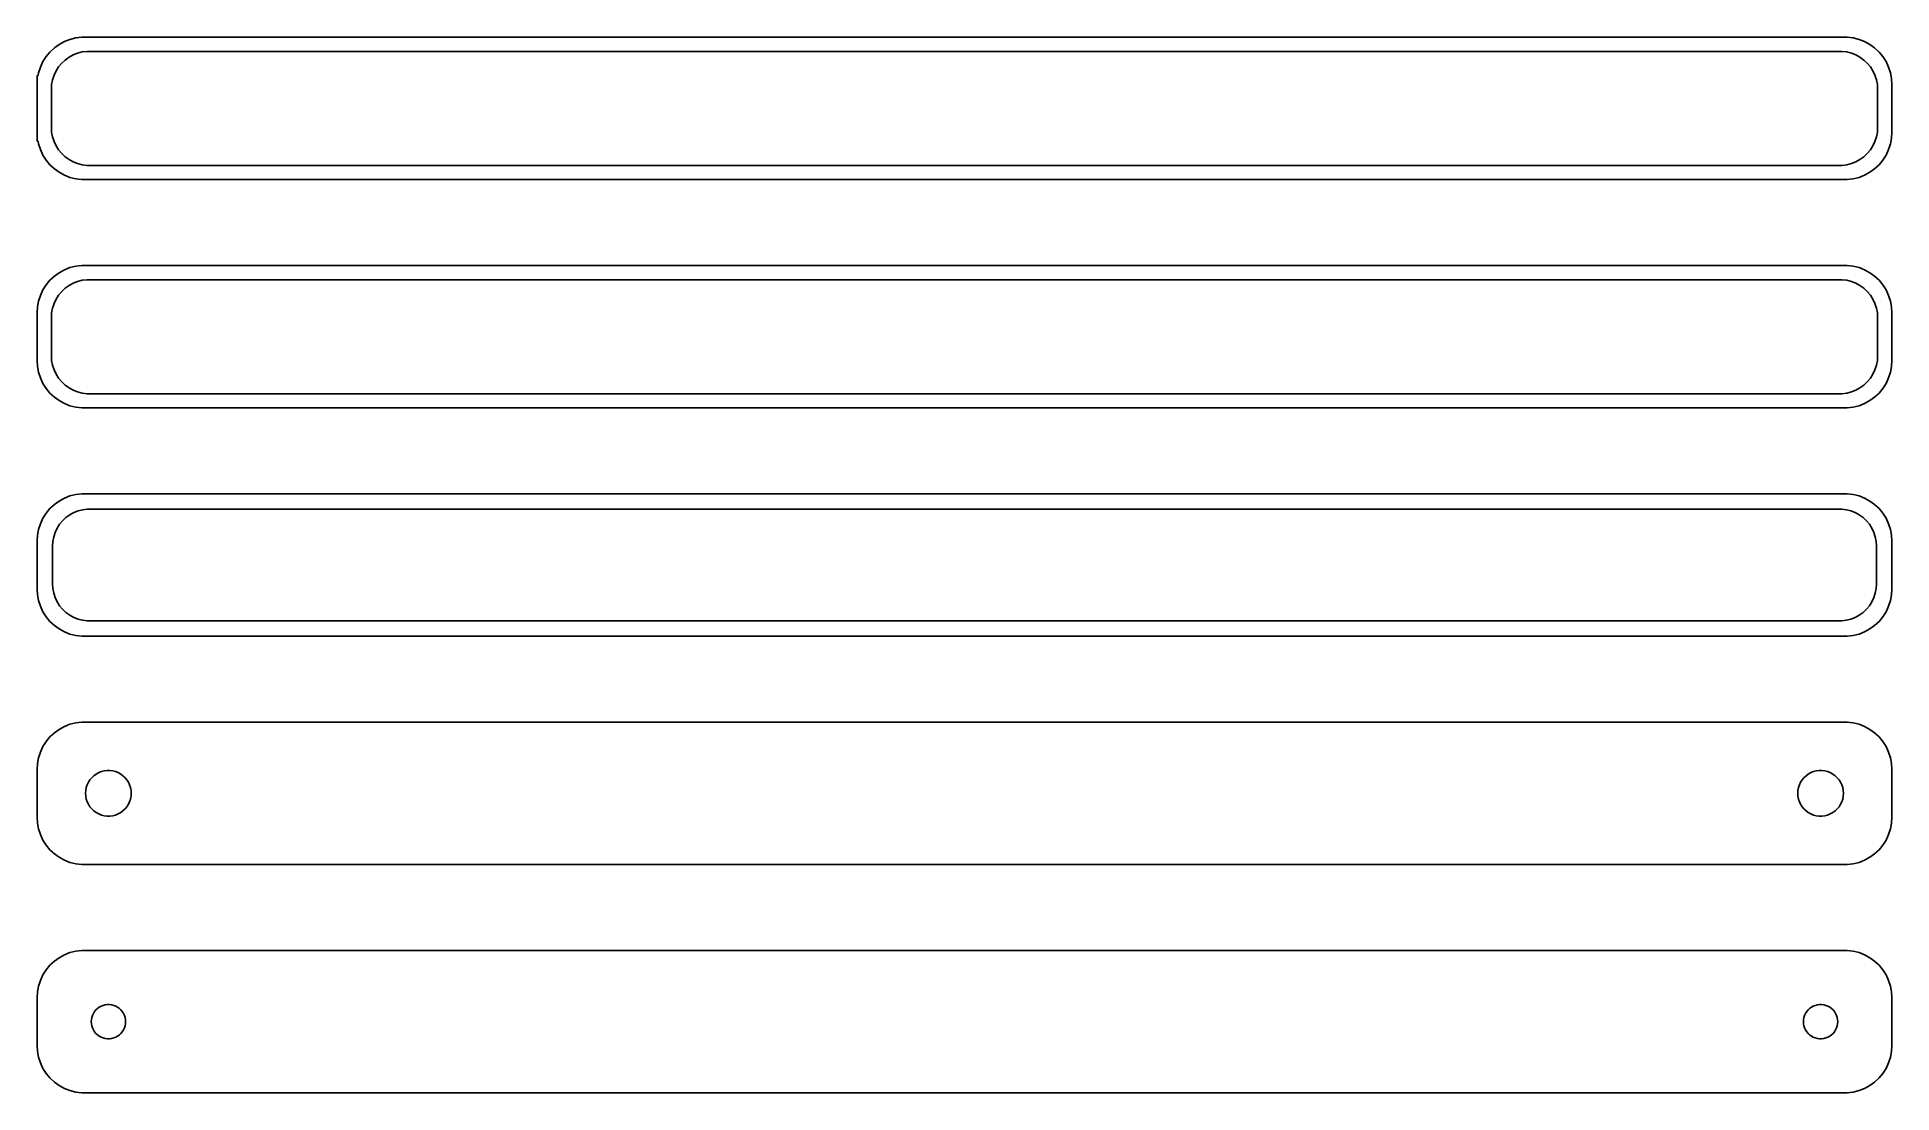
# Model space of a CAD drawing. Header units: metres. Extents: x -98 to 98, y 89 to 199.
import ezdxf

# ---------------------------------------------------------------- set-up
doc = ezdxf.new("R2010")
doc.units = ezdxf.units.M

msp = doc.modelspace()

# ---------------------------------------------------------------- linework, layer by layer
for p, q in [((-94.6289, 199.024), (-95.1791, 198.722)), ((-94.0451, 199.255), (-94.6289, 199.024)), ((-93.4369, 199.411), (-94.0451, 199.255)), ((-92.8139, 199.49), (-93.4369, 199.411)), ((92.8139, 199.49), (-92.8139, 199.49)), ((93.4369, 199.411), (92.8139, 199.49)), ((94.0451, 199.255), (93.4369, 199.411)), ((94.6289, 199.024), (94.0451, 199.255)), ((95.1791, 198.722), (94.6289, 199.024)), ((-96.5451, 197.439), (-96.8815, 196.909)), ((-96.1448, 197.923), (-96.5451, 197.439)), ((-95.6871, 198.353), (-96.1448, 197.923)), ((-95.1791, 198.722), (-95.6871, 198.353)), ((-94.9159, 196.738), (-94.5497, 197.082)), ((-94.5497, 197.082), (-94.1433, 197.377)), ((-94.1433, 197.377), (-93.7031, 197.619)), ((-93.7031, 197.619), (-93.2361, 197.804)), ((-93.2361, 197.804), (-92.7495, 197.929)), ((-92.7495, 197.929), (-92.2512, 197.992)), ((-92.2512, 197.992), (92.2512, 197.992)), ((92.2512, 197.992), (92.7495, 197.929)), ((92.7495, 197.929), (93.2361, 197.804)), ((93.2361, 197.804), (93.7031, 197.619)), ((93.7031, 197.619), (94.1433, 197.377)), ((94.1433, 197.377), (94.5497, 197.082)), ((94.5497, 197.082), (94.9159, 196.738)), ((95.6871, 198.353), (95.1791, 198.722)), ((96.1448, 197.923), (95.6871, 198.353)), ((96.5451, 197.439), (96.1448, 197.923)), ((96.8815, 196.909), (96.5451, 197.439)), ((-97.4, 195.444), (-97.5, 195.444)), ((-97.5, 195.444), (-97.5, 188.556)), ((-97.3429, 195.743), (-97.4, 195.444)), ((-97.1489, 196.341), (-97.3429, 195.743)), ((-96.8815, 196.909), (-97.1489, 196.341)), ((-95.8743, 194.995), (-95.7191, 195.472)), ((-95.7191, 195.472), (-95.5052, 195.927)), ((-95.5052, 195.927), (-95.2361, 196.351)), ((-95.2361, 196.351), (-94.9159, 196.738)), ((94.9159, 196.738), (95.2361, 196.351)), ((95.2361, 196.351), (95.5052, 195.927)), ((95.5052, 195.927), (95.7191, 195.472)), ((95.7191, 195.472), (95.8743, 194.995)), ((97.1489, 196.341), (96.8815, 196.909)), ((97.3429, 195.743), (97.1489, 196.341)), ((97.4606, 195.127), (97.3429, 195.743)), ((97.5, 194.5), (97.4606, 195.127)), ((-96, 194), (-95.9685, 194.501)), ((-96, 190), (-96, 194)), ((-95.9685, 194.501), (-95.8743, 194.995)), ((95.8743, 194.995), (95.9685, 194.501)), ((95.9685, 194.501), (96, 194)), ((96, 194), (96, 190)), ((97.5, 189.5), (97.5, 194.5)), ((-95.9685, 189.499), (-96, 190)), ((-95.8743, 189.005), (-95.9685, 189.499)), ((95.9685, 189.499), (95.8743, 189.005)), ((96, 190), (95.9685, 189.499)), ((97.4606, 188.873), (97.5, 189.5)), ((-97.5, 188.556), (-97.4, 188.556)), ((-97.4, 188.556), (-97.3429, 188.257)), ((-97.3429, 188.257), (-97.1489, 187.659)), ((-97.1489, 187.659), (-96.8815, 187.091)), ((-95.7191, 188.528), (-95.8743, 189.005)), ((-95.5052, 188.073), (-95.7191, 188.528)), ((-95.2361, 187.649), (-95.5052, 188.073)), ((-94.9159, 187.262), (-95.2361, 187.649)), ((-94.5497, 186.918), (-94.9159, 187.262)), ((94.9159, 187.262), (94.5497, 186.918)), ((95.2361, 187.649), (94.9159, 187.262)), ((95.5052, 188.073), (95.2361, 187.649)), ((95.7191, 188.528), (95.5052, 188.073)), ((95.8743, 189.005), (95.7191, 188.528)), ((96.8815, 187.091), (97.1489, 187.659)), ((97.1489, 187.659), (97.3429, 188.257)), ((97.3429, 188.257), (97.4606, 188.873)), ((-96.8815, 187.091), (-96.5451, 186.561)), ((-96.5451, 186.561), (-96.1448, 186.077)), ((-96.1448, 186.077), (-95.6871, 185.647)), ((-95.6871, 185.647), (-95.1791, 185.278)), ((-95.1791, 185.278), (-94.6289, 184.976)), ((-94.1433, 186.623), (-94.5497, 186.918)), ((-93.7031, 186.381), (-94.1433, 186.623)), ((-93.2361, 186.196), (-93.7031, 186.381)), ((-92.7495, 186.071), (-93.2361, 186.196)), ((-92.2512, 186.008), (-92.7495, 186.071)), ((92.2512, 186.008), (-92.2512, 186.008)), ((92.7495, 186.071), (92.2512, 186.008)), ((93.2361, 186.196), (92.7495, 186.071)), ((93.7031, 186.381), (93.2361, 186.196)), ((94.1433, 186.623), (93.7031, 186.381)), ((94.5497, 186.918), (94.1433, 186.623)), ((94.6289, 184.976), (95.1791, 185.278)), ((95.1791, 185.278), (95.6871, 185.647)), ((95.6871, 185.647), (96.1448, 186.077)), ((96.1448, 186.077), (96.5451, 186.561)), ((96.5451, 186.561), (96.8815, 187.091)), ((-94.6289, 184.976), (-94.0451, 184.745)), ((-94.0451, 184.745), (-93.4369, 184.589)), ((-93.4369, 184.589), (-92.8139, 184.51)), ((-92.8139, 184.51), (92.8139, 184.51)), ((92.8139, 184.51), (93.4369, 184.589)), ((93.4369, 184.589), (94.0451, 184.745)), ((94.0451, 184.745), (94.6289, 184.976)), ((-96.1448, 173.923), (-96.5451, 173.439)), ((-95.6871, 174.353), (-96.1448, 173.923)), ((-95.1791, 174.722), (-95.6871, 174.353)), ((-94.6289, 175.024), (-95.1791, 174.722)), ((-94.0451, 175.255), (-94.6289, 175.024)), ((-94.1433, 173.377), (-93.7031, 173.619)), ((-93.4369, 175.411), (-94.0451, 175.255)), ((-93.7031, 173.619), (-93.2361, 173.804)), ((-92.8139, 175.49), (-93.4369, 175.411)), ((-93.2361, 173.804), (-92.7495, 173.929)), ((92.8139, 175.49), (-92.8139, 175.49)), ((-92.7495, 173.929), (-92.2512, 173.992)), ((-92.2512, 173.992), (92.2512, 173.992)), ((92.2512, 173.992), (92.7495, 173.929)), ((92.7495, 173.929), (93.2361, 173.804)), ((93.4369, 175.411), (92.8139, 175.49)), ((93.2361, 173.804), (93.7031, 173.619)), ((94.0451, 175.255), (93.4369, 175.411)), ((93.7031, 173.619), (94.1433, 173.377)), ((94.6289, 175.024), (94.0451, 175.255)), ((95.1791, 174.722), (94.6289, 175.024)), ((95.6871, 174.353), (95.1791, 174.722)), ((96.1448, 173.923), (95.6871, 174.353)), ((96.5451, 173.439), (96.1448, 173.923)), ((-97.3429, 171.743), (-97.4606, 171.127)), ((-97.1489, 172.341), (-97.3429, 171.743)), ((-96.8815, 172.909), (-97.1489, 172.341)), ((-96.5451, 173.439), (-96.8815, 172.909)), ((-95.7191, 171.472), (-95.5052, 171.927)), ((-95.5052, 171.927), (-95.2361, 172.351)), ((-95.2361, 172.351), (-94.9159, 172.738)), ((-94.9159, 172.738), (-94.5497, 173.082)), ((-94.5497, 173.082), (-94.1433, 173.377)), ((94.1433, 173.377), (94.5497, 173.082)), ((94.5497, 173.082), (94.9159, 172.738)), ((94.9159, 172.738), (95.2361, 172.351)), ((95.2361, 172.351), (95.5052, 171.927)), ((95.5052, 171.927), (95.7191, 171.472)), ((96.8815, 172.909), (96.5451, 173.439)), ((97.1489, 172.341), (96.8815, 172.909)), ((97.3429, 171.743), (97.1489, 172.341)), ((97.4606, 171.127), (97.3429, 171.743)), ((-97.4606, 171.127), (-97.5, 170.5)), ((-97.5, 170.5), (-97.5, 165.5)), ((-96, 170), (-95.9685, 170.501)), ((-96, 166), (-96, 170)), ((-95.9685, 170.501), (-95.8743, 170.995)), ((-95.8743, 170.995), (-95.7191, 171.472)), ((95.7191, 171.472), (95.8743, 170.995)), ((95.8743, 170.995), (95.9685, 170.501)), ((95.9685, 170.501), (96, 170)), ((96, 170), (96, 166)), ((97.5, 170.5), (97.4606, 171.127)), ((97.5, 165.5), (97.5, 170.5)), ((-95.9685, 165.499), (-96, 166)), ((96, 166), (95.9685, 165.499)), ((-97.5, 165.5), (-97.4606, 164.873)), ((-97.4606, 164.873), (-97.3429, 164.257)), ((-97.3429, 164.257), (-97.1489, 163.659)), ((-95.8743, 165.005), (-95.9685, 165.499)), ((-95.7191, 164.528), (-95.8743, 165.005)), ((-95.5052, 164.073), (-95.7191, 164.528)), ((-95.2361, 163.649), (-95.5052, 164.073)), ((95.5052, 164.073), (95.2361, 163.649)), ((95.7191, 164.528), (95.5052, 164.073)), ((95.8743, 165.005), (95.7191, 164.528)), ((95.9685, 165.499), (95.8743, 165.005)), ((97.1489, 163.659), (97.3429, 164.257)), ((97.3429, 164.257), (97.4606, 164.873)), ((97.4606, 164.873), (97.5, 165.5)), ((-97.1489, 163.659), (-96.8815, 163.091)), ((-96.8815, 163.091), (-96.5451, 162.561)), ((-96.5451, 162.561), (-96.1448, 162.077)), ((-96.1448, 162.077), (-95.6871, 161.647)), ((-94.9159, 163.262), (-95.2361, 163.649)), ((-94.5497, 162.918), (-94.9159, 163.262)), ((-94.1433, 162.623), (-94.5497, 162.918)), ((-93.7031, 162.381), (-94.1433, 162.623)), ((-93.2361, 162.196), (-93.7031, 162.381)), ((-92.7495, 162.071), (-93.2361, 162.196)), ((-92.2512, 162.008), (-92.7495, 162.071)), ((92.2512, 162.008), (-92.2512, 162.008)), ((92.7495, 162.071), (92.2512, 162.008)), ((93.2361, 162.196), (92.7495, 162.071)), ((93.7031, 162.381), (93.2361, 162.196)), ((94.1433, 162.623), (93.7031, 162.381)), ((94.5497, 162.918), (94.1433, 162.623)), ((94.9159, 163.262), (94.5497, 162.918)), ((95.2361, 163.649), (94.9159, 163.262)), ((95.6871, 161.647), (96.1448, 162.077)), ((96.1448, 162.077), (96.5451, 162.561)), ((96.5451, 162.561), (96.8815, 163.091)), ((96.8815, 163.091), (97.1489, 163.659)), ((-95.6871, 161.647), (-95.1791, 161.278)), ((-95.1791, 161.278), (-94.6289, 160.976)), ((-94.6289, 160.976), (-94.0451, 160.745)), ((-94.0451, 160.745), (-93.4369, 160.589)), ((-93.4369, 160.589), (-92.8139, 160.51)), ((-92.8139, 160.51), (92.8139, 160.51)), ((92.8139, 160.51), (93.4369, 160.589)), ((93.4369, 160.589), (94.0451, 160.745)), ((94.0451, 160.745), (94.6289, 160.976)), ((94.6289, 160.976), (95.1791, 161.278)), ((95.1791, 161.278), (95.6871, 161.647)), ((-95.6871, 150.353), (-96.1448, 149.923)), ((-95.1791, 150.722), (-95.6871, 150.353)), ((-94.6289, 151.024), (-95.1791, 150.722)), ((-94.0451, 151.255), (-94.6289, 151.024)), ((-93.4369, 151.411), (-94.0451, 151.255)), ((-92.8139, 151.49), (-93.4369, 151.411)), ((92.8139, 151.49), (-92.8139, 151.49)), ((93.4369, 151.411), (92.8139, 151.49)), ((94.0451, 151.255), (93.4369, 151.411)), ((94.6289, 151.024), (94.0451, 151.255)), ((95.1791, 150.722), (94.6289, 151.024)), ((95.6871, 150.353), (95.1791, 150.722)), ((96.1448, 149.923), (95.6871, 150.353)), ((-97.1489, 148.341), (-97.3429, 147.743)), ((-96.8815, 148.909), (-97.1489, 148.341)), ((-96.5451, 149.439), (-96.8815, 148.909)), ((-96.1448, 149.923), (-96.5451, 149.439)), ((-95.3936, 147.866), (-95.133, 148.276)), ((-95.133, 148.276), (-94.823, 148.651)), ((-94.823, 148.651), (-94.4685, 148.984)), ((-94.4685, 148.984), (-94.0751, 149.27)), ((-94.0751, 149.27), (-93.6489, 149.504)), ((-93.6489, 149.504), (-93.1967, 149.683)), ((-93.1967, 149.683), (-92.7256, 149.804)), ((-92.7256, 149.804), (-92.2432, 149.865)), ((-92.2432, 149.865), (92.2432, 149.865)), ((92.2432, 149.865), (92.7256, 149.804)), ((92.7256, 149.804), (93.1967, 149.683)), ((93.1967, 149.683), (93.6489, 149.504)), ((93.6489, 149.504), (94.0751, 149.27)), ((94.0751, 149.27), (94.4685, 148.984)), ((94.4685, 148.984), (94.823, 148.651)), ((94.823, 148.651), (95.133, 148.276)), ((95.133, 148.276), (95.3936, 147.866)), ((96.5451, 149.439), (96.1448, 149.923)), ((96.8815, 148.909), (96.5451, 149.439)), ((97.1489, 148.341), (96.8815, 148.909)), ((97.3429, 147.743), (97.1489, 148.341)), ((-97.4606, 147.127), (-97.5, 146.5)), ((-97.5, 146.5), (-97.5, 141.5)), ((-97.3429, 147.743), (-97.4606, 147.127)), ((-95.8726, 146), (-95.8421, 146.485)), ((-95.8421, 146.485), (-95.751, 146.963)), ((-95.751, 146.963), (-95.6007, 147.426)), ((-95.6007, 147.426), (-95.3936, 147.866)), ((95.3936, 147.866), (95.6007, 147.426)), ((95.6007, 147.426), (95.751, 146.963)), ((95.751, 146.963), (95.8421, 146.485)), ((95.8421, 146.485), (95.8726, 146)), ((97.4606, 147.127), (97.3429, 147.743)), ((97.5, 146.5), (97.4606, 147.127)), ((97.5, 141.5), (97.5, 146.5)), ((-95.8726, 142), (-95.8726, 146)), ((95.8726, 146), (95.8726, 142)), ((-97.5, 141.5), (-97.4606, 140.873)), ((-97.4606, 140.873), (-97.3429, 140.257)), ((-95.8421, 141.515), (-95.8726, 142)), ((-95.751, 141.037), (-95.8421, 141.515)), ((-95.6007, 140.574), (-95.751, 141.037)), ((-95.3936, 140.134), (-95.6007, 140.574)), ((95.6007, 140.574), (95.3936, 140.134)), ((95.751, 141.037), (95.6007, 140.574)), ((95.8421, 141.515), (95.751, 141.037)), ((95.8726, 142), (95.8421, 141.515)), ((97.3429, 140.257), (97.4606, 140.873)), ((97.4606, 140.873), (97.5, 141.5)), ((-97.3429, 140.257), (-97.1489, 139.659)), ((-97.1489, 139.659), (-96.8815, 139.091)), ((-96.8815, 139.091), (-96.5451, 138.561)), ((-96.5451, 138.561), (-96.1448, 138.077)), ((-95.133, 139.724), (-95.3936, 140.134)), ((-94.823, 139.349), (-95.133, 139.724)), ((-94.4685, 139.016), (-94.823, 139.349)), ((-94.0751, 138.73), (-94.4685, 139.016)), ((-93.6489, 138.496), (-94.0751, 138.73)), ((-93.1967, 138.317), (-93.6489, 138.496)), ((93.6489, 138.496), (93.1967, 138.317)), ((94.0751, 138.73), (93.6489, 138.496)), ((94.4685, 139.016), (94.0751, 138.73)), ((94.823, 139.349), (94.4685, 139.016)), ((95.133, 139.724), (94.823, 139.349)), ((95.3936, 140.134), (95.133, 139.724)), ((96.1448, 138.077), (96.5451, 138.561)), ((96.5451, 138.561), (96.8815, 139.091)), ((96.8815, 139.091), (97.1489, 139.659)), ((97.1489, 139.659), (97.3429, 140.257)), ((-96.1448, 138.077), (-95.6871, 137.647)), ((-95.6871, 137.647), (-95.1791, 137.278)), ((-95.1791, 137.278), (-94.6289, 136.976)), ((-94.6289, 136.976), (-94.0451, 136.745)), ((-94.0451, 136.745), (-93.4369, 136.589)), ((-93.4369, 136.589), (-92.8139, 136.51)), ((-92.7256, 138.196), (-93.1967, 138.317)), ((-92.8139, 136.51), (92.8139, 136.51)), ((-92.2432, 138.135), (-92.7256, 138.196)), ((92.2432, 138.135), (-92.2432, 138.135)), ((92.7256, 138.196), (92.2432, 138.135)), ((93.1967, 138.317), (92.7256, 138.196)), ((92.8139, 136.51), (93.4369, 136.589)), ((93.4369, 136.589), (94.0451, 136.745)), ((94.0451, 136.745), (94.6289, 136.976)), ((94.6289, 136.976), (95.1791, 137.278)), ((95.1791, 137.278), (95.6871, 137.647)), ((95.6871, 137.647), (96.1448, 138.077)), ((-94.6289, 127.024), (-95.1791, 126.722)), ((-94.0451, 127.255), (-94.6289, 127.024)), ((-93.4369, 127.411), (-94.0451, 127.255)), ((-92.8139, 127.49), (-93.4369, 127.411)), ((92.8139, 127.49), (-92.8139, 127.49)), ((93.4369, 127.411), (92.8139, 127.49)), ((94.0451, 127.255), (93.4369, 127.411)), ((94.6289, 127.024), (94.0451, 127.255)), ((95.1791, 126.722), (94.6289, 127.024)), ((-96.8815, 124.909), (-97.1489, 124.341)), ((-96.5451, 125.439), (-96.8815, 124.909)), ((-96.1448, 125.923), (-96.5451, 125.439)), ((-95.6871, 126.353), (-96.1448, 125.923)), ((-95.1791, 126.722), (-95.6871, 126.353)), ((95.6871, 126.353), (95.1791, 126.722)), ((96.1448, 125.923), (95.6871, 126.353)), ((96.5451, 125.439), (96.1448, 125.923)), ((96.8815, 124.909), (96.5451, 125.439)), ((97.1489, 124.341), (96.8815, 124.909)), ((-97.4606, 123.127), (-97.5, 122.5)), ((-97.3429, 123.743), (-97.4606, 123.127)), ((-97.1489, 124.341), (-97.3429, 123.743)), ((97.3429, 123.743), (97.1489, 124.341)), ((97.4606, 123.127), (97.3429, 123.743)), ((97.5, 122.5), (97.4606, 123.127)), ((-97.5, 122.5), (-97.5, 117.5)), ((-92.2315, 120.883), (-92.1031, 121.156)), ((-92.1031, 121.156), (-91.9416, 121.411)), ((-91.9416, 121.411), (-91.7495, 121.643)), ((-91.7495, 121.643), (-91.5298, 121.849)), ((-91.5298, 121.849), (-91.286, 122.026)), ((-91.286, 122.026), (-91.0219, 122.172)), ((-91.0219, 122.172), (-90.7416, 122.283)), ((-90.7416, 122.283), (-90.4497, 122.357)), ((-90.4497, 122.357), (-90.1507, 122.395)), ((-90.1507, 122.395), (-89.8493, 122.395)), ((-89.8493, 122.395), (-89.5503, 122.357)), ((-89.5503, 122.357), (-89.2584, 122.283)), ((-89.2584, 122.283), (-88.9781, 122.172)), ((-88.9781, 122.172), (-88.714, 122.026)), ((-88.714, 122.026), (-88.4702, 121.849)), ((-88.4702, 121.849), (-88.2505, 121.643)), ((-88.2505, 121.643), (-88.0583, 121.411)), ((-88.0583, 121.411), (-87.8969, 121.156)), ((-87.8969, 121.156), (-87.7685, 120.883)), ((87.7685, 120.883), (87.8969, 121.156)), ((87.8969, 121.156), (88.0583, 121.411)), ((88.0583, 121.411), (88.2505, 121.643)), ((88.2505, 121.643), (88.4702, 121.849)), ((88.4702, 121.849), (88.714, 122.026)), ((88.714, 122.026), (88.9781, 122.172)), ((88.9781, 122.172), (89.2584, 122.283)), ((89.2584, 122.283), (89.5503, 122.357)), ((89.5503, 122.357), (89.8493, 122.395)), ((89.8493, 122.395), (90.1507, 122.395)), ((90.1507, 122.395), (90.4497, 122.357)), ((90.4497, 122.357), (90.7416, 122.283)), ((90.7416, 122.283), (91.0219, 122.172)), ((91.0219, 122.172), (91.286, 122.026)), ((91.286, 122.026), (91.5298, 121.849)), ((91.5298, 121.849), (91.7495, 121.643)), ((91.7495, 121.643), (91.9416, 121.411)), ((91.9416, 121.411), (92.1031, 121.156)), ((92.1031, 121.156), (92.2315, 120.883)), ((97.5, 117.5), (97.5, 122.5)), ((-92.4, 120), (-92.3811, 120.301)), ((-92.3811, 119.699), (-92.4, 120)), ((-92.3811, 120.301), (-92.3246, 120.597)), ((-92.3246, 119.403), (-92.3811, 119.699)), ((-92.3246, 120.597), (-92.2315, 120.883)), ((-92.2315, 119.117), (-92.3246, 119.403)), ((-92.1031, 118.844), (-92.2315, 119.117)), ((-87.7685, 119.117), (-87.8969, 118.844)), ((-87.7685, 120.883), (-87.6754, 120.597)), ((-87.6754, 119.403), (-87.7685, 119.117)), ((-87.6754, 120.597), (-87.6189, 120.301)), ((-87.6189, 119.699), (-87.6754, 119.403)), ((-87.6189, 120.301), (-87.6, 120)), ((-87.6, 120), (-87.6189, 119.699)), ((87.6, 120), (87.6189, 120.301)), ((87.6189, 119.699), (87.6, 120)), ((87.6189, 120.301), (87.6754, 120.597)), ((87.6754, 119.403), (87.6189, 119.699)), ((87.6754, 120.597), (87.7685, 120.883)), ((87.7685, 119.117), (87.6754, 119.403)), ((87.8969, 118.844), (87.7685, 119.117)), ((92.2315, 119.117), (92.1031, 118.844)), ((92.2315, 120.883), (92.3246, 120.597)), ((92.3246, 119.403), (92.2315, 119.117)), ((92.3246, 120.597), (92.3811, 120.301)), ((92.3811, 119.699), (92.3246, 119.403)), ((92.3811, 120.301), (92.4, 120)), ((92.4, 120), (92.3811, 119.699)), ((-97.5, 117.5), (-97.4606, 116.873)), ((-91.9416, 118.589), (-92.1031, 118.844)), ((-91.7495, 118.357), (-91.9416, 118.589)), ((-91.5298, 118.151), (-91.7495, 118.357)), ((-91.286, 117.974), (-91.5298, 118.151)), ((-91.0219, 117.828), (-91.286, 117.974)), ((-90.7416, 117.717), (-91.0219, 117.828)), ((-90.4497, 117.643), (-90.7416, 117.717)), ((-90.1507, 117.605), (-90.4497, 117.643)), ((-89.8493, 117.605), (-90.1507, 117.605)), ((-89.5503, 117.643), (-89.8493, 117.605)), ((-89.2584, 117.717), (-89.5503, 117.643)), ((-88.9781, 117.828), (-89.2584, 117.717)), ((-88.714, 117.974), (-88.9781, 117.828)), ((-88.4702, 118.151), (-88.714, 117.974)), ((-88.2505, 118.357), (-88.4702, 118.151)), ((-88.0583, 118.589), (-88.2505, 118.357)), ((-87.8969, 118.844), (-88.0583, 118.589)), ((88.0583, 118.589), (87.8969, 118.844)), ((88.2505, 118.357), (88.0583, 118.589)), ((88.4702, 118.151), (88.2505, 118.357)), ((88.714, 117.974), (88.4702, 118.151)), ((88.9781, 117.828), (88.714, 117.974)), ((89.2584, 117.717), (88.9781, 117.828)), ((89.5503, 117.643), (89.2584, 117.717)), ((89.8493, 117.605), (89.5503, 117.643)), ((90.1507, 117.605), (89.8493, 117.605)), ((90.4497, 117.643), (90.1507, 117.605)), ((90.7416, 117.717), (90.4497, 117.643)), ((91.0219, 117.828), (90.7416, 117.717)), ((91.286, 117.974), (91.0219, 117.828)), ((91.5298, 118.151), (91.286, 117.974)), ((91.7495, 118.357), (91.5298, 118.151)), ((91.9416, 118.589), (91.7495, 118.357)), ((92.1031, 118.844), (91.9416, 118.589)), ((97.4606, 116.873), (97.5, 117.5)), ((-97.4606, 116.873), (-97.3429, 116.257)), ((-97.3429, 116.257), (-97.1489, 115.659)), ((-97.1489, 115.659), (-96.8815, 115.091)), ((-96.8815, 115.091), (-96.5451, 114.561)), ((96.5451, 114.561), (96.8815, 115.091)), ((96.8815, 115.091), (97.1489, 115.659)), ((97.1489, 115.659), (97.3429, 116.257)), ((97.3429, 116.257), (97.4606, 116.873)), ((-96.5451, 114.561), (-96.1448, 114.077)), ((-96.1448, 114.077), (-95.6871, 113.647)), ((-95.6871, 113.647), (-95.1791, 113.278)), ((-95.1791, 113.278), (-94.6289, 112.976)), ((94.6289, 112.976), (95.1791, 113.278)), ((95.1791, 113.278), (95.6871, 113.647)), ((95.6871, 113.647), (96.1448, 114.077)), ((96.1448, 114.077), (96.5451, 114.561)), ((-94.6289, 112.976), (-94.0451, 112.745)), ((-94.0451, 112.745), (-93.4369, 112.589)), ((-93.4369, 112.589), (-92.8139, 112.51)), ((-92.8139, 112.51), (92.8139, 112.51)), ((92.8139, 112.51), (93.4369, 112.589)), ((93.4369, 112.589), (94.0451, 112.745)), ((94.0451, 112.745), (94.6289, 112.976)), ((-93.4369, 103.411), (-94.0451, 103.255)), ((-92.8139, 103.49), (-93.4369, 103.411)), ((92.8139, 103.49), (-92.8139, 103.49)), ((93.4369, 103.411), (92.8139, 103.49)), ((94.0451, 103.255), (93.4369, 103.411)), ((-96.5451, 101.439), (-96.8815, 100.909)), ((-96.1448, 101.923), (-96.5451, 101.439)), ((-95.6871, 102.353), (-96.1448, 101.923)), ((-95.1791, 102.722), (-95.6871, 102.353)), ((-94.6289, 103.024), (-95.1791, 102.722)), ((-94.0451, 103.255), (-94.6289, 103.024)), ((94.6289, 103.024), (94.0451, 103.255)), ((95.1791, 102.722), (94.6289, 103.024)), ((95.6871, 102.353), (95.1791, 102.722)), ((96.1448, 101.923), (95.6871, 102.353)), ((96.5451, 101.439), (96.1448, 101.923)), ((96.8815, 100.909), (96.5451, 101.439)), ((-97.3429, 99.7434), (-97.4606, 99.1267)), ((-97.1489, 100.341), (-97.3429, 99.7434)), ((-96.8815, 100.909), (-97.1489, 100.341)), ((97.1489, 100.341), (96.8815, 100.909)), ((97.3429, 99.7434), (97.1489, 100.341)), ((97.4606, 99.1267), (97.3429, 99.7434)), ((-97.4606, 99.1267), (-97.5, 98.5)), ((-97.5, 98.5), (-97.5, 93.5)), ((-91.1474, 97.3869), (-90.9645, 97.5198)), ((-90.9645, 97.5198), (-90.7664, 97.6287)), ((-90.7664, 97.6287), (-90.5562, 97.7119)), ((-90.5562, 97.7119), (-90.3373, 97.7681)), ((-90.3373, 97.7681), (-90.113, 97.7964)), ((-90.113, 97.7964), (-89.887, 97.7964)), ((-89.887, 97.7964), (-89.6627, 97.7681)), ((-89.6627, 97.7681), (-89.4438, 97.7119)), ((-89.4438, 97.7119), (-89.2336, 97.6287)), ((-89.2336, 97.6287), (-89.0355, 97.5198)), ((-89.0355, 97.5198), (-88.8526, 97.3869)), ((88.8526, 97.3869), (89.0355, 97.5198)), ((89.0355, 97.5198), (89.2336, 97.6287)), ((89.2336, 97.6287), (89.4438, 97.7119)), ((89.4438, 97.7119), (89.6627, 97.7681)), ((89.6627, 97.7681), (89.887, 97.7964)), ((89.887, 97.7964), (90.113, 97.7964)), ((90.113, 97.7964), (90.3373, 97.7681)), ((90.3373, 97.7681), (90.5562, 97.7119)), ((90.5562, 97.7119), (90.7664, 97.6287)), ((90.7664, 97.6287), (90.9645, 97.5198)), ((90.9645, 97.5198), (91.1474, 97.3869)), ((97.5, 98.5), (97.4606, 99.1267)), ((97.5, 93.5), (97.5, 98.5)), ((-91.8, 96), (-91.7858, 96.2256)), ((-91.7858, 95.7744), (-91.8, 96)), ((-91.7858, 96.2256), (-91.7434, 96.4476)), ((-91.7434, 95.5524), (-91.7858, 95.7744)), ((-91.7434, 96.4476), (-91.6736, 96.6626)), ((-91.6736, 95.3374), (-91.7434, 95.5524)), ((-91.6736, 96.6626), (-91.5773, 96.8671)), ((-91.5773, 96.8671), (-91.4562, 97.058)), ((-91.4562, 97.058), (-91.3121, 97.2322)), ((-91.3121, 97.2322), (-91.1474, 97.3869)), ((-88.8526, 97.3869), (-88.6879, 97.2322)), ((-88.6879, 97.2322), (-88.5438, 97.058)), ((-88.5438, 97.058), (-88.4226, 96.8671)), ((-88.4226, 96.8671), (-88.3264, 96.6626)), ((-88.3264, 96.6626), (-88.2565, 96.4476)), ((-88.2565, 95.5524), (-88.3264, 95.3374)), ((-88.2565, 96.4476), (-88.2142, 96.2256)), ((-88.2142, 95.7744), (-88.2565, 95.5524)), ((-88.2142, 96.2256), (-88.2, 96)), ((-88.2, 96), (-88.2142, 95.7744)), ((88.2, 96), (88.2142, 96.2256)), ((88.2142, 95.7744), (88.2, 96)), ((88.2142, 96.2256), (88.2565, 96.4476)), ((88.2565, 95.5524), (88.2142, 95.7744)), ((88.2565, 96.4476), (88.3264, 96.6626)), ((88.3264, 95.3374), (88.2565, 95.5524)), ((88.3264, 96.6626), (88.4226, 96.8671)), ((88.4226, 96.8671), (88.5438, 97.058)), ((88.5438, 97.058), (88.6879, 97.2322)), ((88.6879, 97.2322), (88.8526, 97.3869)), ((91.1474, 97.3869), (91.3121, 97.2322)), ((91.3121, 97.2322), (91.4562, 97.058)), ((91.4562, 97.058), (91.5773, 96.8671)), ((91.5773, 96.8671), (91.6736, 96.6626)), ((91.6736, 96.6626), (91.7434, 96.4476)), ((91.7434, 95.5524), (91.6736, 95.3374)), ((91.7434, 96.4476), (91.7858, 96.2256)), ((91.7858, 95.7744), (91.7434, 95.5524)), ((91.7858, 96.2256), (91.8, 96)), ((91.8, 96), (91.7858, 95.7744)), ((-91.5773, 95.1329), (-91.6736, 95.3374)), ((-91.4562, 94.942), (-91.5773, 95.1329)), ((-91.3121, 94.7678), (-91.4562, 94.942)), ((-91.1474, 94.6131), (-91.3121, 94.7678)), ((-90.9645, 94.4802), (-91.1474, 94.6131)), ((-90.7664, 94.3713), (-90.9645, 94.4802)), ((-90.5562, 94.2881), (-90.7664, 94.3713)), ((-90.3373, 94.2319), (-90.5562, 94.2881)), ((-90.113, 94.2036), (-90.3373, 94.2319)), ((-89.887, 94.2036), (-90.113, 94.2036)), ((-89.6627, 94.2319), (-89.887, 94.2036)), ((-89.4438, 94.2881), (-89.6627, 94.2319)), ((-89.2336, 94.3713), (-89.4438, 94.2881)), ((-89.0355, 94.4802), (-89.2336, 94.3713)), ((-88.8526, 94.6131), (-89.0355, 94.4802)), ((-88.6879, 94.7678), (-88.8526, 94.6131)), ((-88.5438, 94.942), (-88.6879, 94.7678)), ((-88.4226, 95.1329), (-88.5438, 94.942)), ((-88.3264, 95.3374), (-88.4226, 95.1329)), ((88.4226, 95.1329), (88.3264, 95.3374)), ((88.5438, 94.942), (88.4226, 95.1329)), ((88.6879, 94.7678), (88.5438, 94.942)), ((88.8526, 94.6131), (88.6879, 94.7678)), ((89.0355, 94.4802), (88.8526, 94.6131)), ((89.2336, 94.3713), (89.0355, 94.4802)), ((89.4438, 94.2881), (89.2336, 94.3713)), ((89.6627, 94.2319), (89.4438, 94.2881)), ((89.887, 94.2036), (89.6627, 94.2319)), ((90.113, 94.2036), (89.887, 94.2036)), ((90.3373, 94.2319), (90.113, 94.2036)), ((90.5562, 94.2881), (90.3373, 94.2319)), ((90.7664, 94.3713), (90.5562, 94.2881)), ((90.9645, 94.4802), (90.7664, 94.3713)), ((91.1474, 94.6131), (90.9645, 94.4802)), ((91.3121, 94.7678), (91.1474, 94.6131)), ((91.4562, 94.942), (91.3121, 94.7678)), ((91.5773, 95.1329), (91.4562, 94.942)), ((91.6736, 95.3374), (91.5773, 95.1329)), ((-97.5, 93.5), (-97.4606, 92.8733)), ((-97.4606, 92.8733), (-97.3429, 92.2566)), ((-97.3429, 92.2566), (-97.1489, 91.6594)), ((-97.1489, 91.6594), (-96.8815, 91.0912)), ((96.8815, 91.0912), (97.1489, 91.6594)), ((97.1489, 91.6594), (97.3429, 92.2566)), ((97.3429, 92.2566), (97.4606, 92.8733)), ((97.4606, 92.8733), (97.5, 93.5)), ((-96.8815, 91.0912), (-96.5451, 90.5611)), ((-96.5451, 90.5611), (-96.1448, 90.0773)), ((-96.1448, 90.0773), (-95.6871, 89.6474)), ((95.6871, 89.6474), (96.1448, 90.0773)), ((96.1448, 90.0773), (96.5451, 90.5611)), ((96.5451, 90.5611), (96.8815, 91.0912)), ((-95.6871, 89.6474), (-95.1791, 89.2784)), ((-95.1791, 89.2784), (-94.6289, 88.9759)), ((-94.6289, 88.9759), (-94.0451, 88.7447)), ((-94.0451, 88.7447), (-93.4369, 88.5886)), ((-93.4369, 88.5886), (-92.8139, 88.5099)), ((-92.8139, 88.5099), (92.8139, 88.5099)), ((92.8139, 88.5099), (93.4369, 88.5886)), ((93.4369, 88.5886), (94.0451, 88.7447)), ((94.0451, 88.7447), (94.6289, 88.9759)), ((94.6289, 88.9759), (95.1791, 89.2784)), ((95.1791, 89.2784), (95.6871, 89.6474))]:
    msp.add_line(p, q)

doc.saveas('drawing.dxf')
